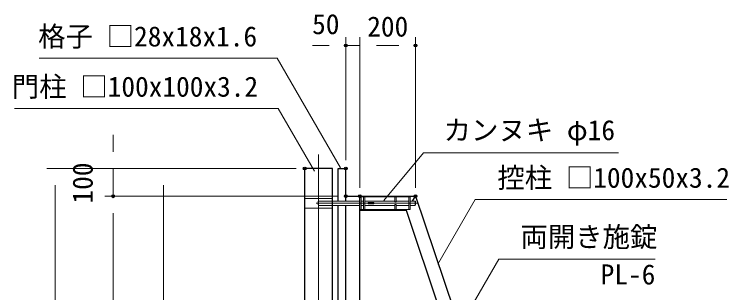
# Model space of a CAD drawing. Units: millimetres, scale not verified. Extents: x -6300 to 6300, y -4455 to 4455.
# Drawn here: x 1813 to 4377, y -244 to 755 of the extents above; entities that cross this region are included whole.
import ezdxf
from ezdxf.enums import TextEntityAlignment as Align

# ---------------------------------------------------------------- set-up
doc = ezdxf.new("R2010")
doc.units = ezdxf.units.MM
doc.header["$LTSCALE"] = 20
doc.header["$PDMODE"] = 32
doc.header["$PDSIZE"] = 10
doc.linetypes.add('DASHED', pattern=[7.5, 6, -1.5])
doc.linetypes.add('USER1', pattern=[50.8, 31.75, -6.35, 6.35, -6.35])
for name, color, linetype, lineweight in [('0-1_D-STR1', 1, 'Continuous', 25), ('0-3_D-BMK', 2, 'USER1', 13), ('0-4_D-STR3', 3, 'Continuous', 13), ('0-6_D-STR-DIM', 7, 'Continuous', 13), ('0-9_D-STR-TXT', 7, 'Continuous', 13)]:
    doc.layers.add(name, color=color, linetype=linetype, lineweight=lineweight)
doc.layers.add('0-8_Defpoints', color=8, linetype='Continuous')
doc.styles.add('ＭＳ ゴシック', font='')
doc.styles.get('ＭＳ ゴシック').set_extended_font_data('MS Gothic')

msp = doc.modelspace()

# ---------------------------------------------------------------- linework, layer by layer
at = {"layer": '0-1_D-STR1'}
for p, q in [((2855.21, -1347.97), (2855.21, 202.03)), ((2955.21, 202.03), (2855.21, 202.03)), ((2955.21, -1347.97), (2955.21, 202.03)), ((2975.21, 85.03), (2975.21, 202.03)), ((2975.21, 202.03), (3003.21, 202.03)), ((3003.21, 85.03), (3003.21, 202.03)), ((3003.21, 102.03), (3053.21, 102.03)), ((3053.21, 102.03), (3253.21, 102.03)), ((3053.21, -897.97), (3053.21, 102.03)), ((3241.88, 85.03), (3253.21, 102.03)), ((3253.21, 102.03), (3557.38, -797.97)), ((2975.21, -947.97), (2975.21, 69.03)), ((3003.21, -947.97), (3003.21, 69.03)), ((3053.21, 52.03), (3219.88, 52.03)), ((3219.88, 52.03), (3221.54, 54.53)), ((3219.88, 52.03), (3503.21, -797.97))]:
    msp.add_line(p, q, dxfattribs=at)
at = {"layer": '0-3_D-BMK'}
for p, q in [((2905.21, -1397.97), (2905.21, 252.03)), ((3259.88, 77.03), (2896.54, 77.03))]:
    msp.add_line(p, q, dxfattribs=at)
at = {"layer": '0-4_D-STR3', "linetype": 'DASHED'}
for p, q in [((2955.21, 94.03), (2855.21, 94.03)), ((2905.21, 69.03), (2905.21, 85.03)), ((2905.21, 85.03), (2955.21, 85.03)), ((2955.21, 60.03), (2855.21, 60.03)), ((2905.21, 69.03), (2903.21, 71.03)), ((2905.21, 69.03), (2955.21, 69.03))]:
    msp.add_line(p, q, dxfattribs=at)
at = {"layer": '0-4_D-STR3'}
for p, q in [((3053.21, 85.03), (2955.21, 85.03)), ((3233.21, 99.53), (3053.21, 99.53)), ((3053.21, 54.53), (3053.21, 99.53)), ((3057.71, 54.53), (3057.71, 99.53)), ((3066.71, 85.03), (3057.71, 85.03)), ((3066.71, 99.53), (3066.71, 54.53)), ((3071.21, 99.53), (3071.21, 54.53)), ((3178.71, 85.03), (3071.21, 85.03)), ((3103.21, 79.28), (3083.21, 79.28)), ((3083.21, 79.28), (3083.21, 74.78)), ((3103.21, 79.28), (3103.21, 74.78)), ((3178.71, 82.03), (3178.71, 99.53)), ((3183.21, 82.03), (3178.71, 82.03)), ((3183.21, 82.03), (3183.21, 99.53)), ((3228.71, 85.03), (3183.21, 85.03)), ((3228.71, 54.53), (3228.71, 99.53)), ((3233.21, 54.53), (3233.21, 99.53)), ((3251.21, 69.03), (3251.21, 85.03)), ((3053.21, 69.03), (2955.21, 69.03)), ((3233.21, 54.53), (3053.21, 54.53)), ((3066.71, 69.03), (3057.71, 69.03)), ((3178.71, 69.03), (3071.21, 69.03)), ((3103.21, 74.78), (3083.21, 74.78)), ((3183.21, 72.03), (3178.71, 72.03)), ((3178.71, 54.53), (3178.71, 72.03)), ((3183.21, 54.53), (3183.21, 72.03)), ((3228.71, 69.03), (3183.21, 69.03)), ((3251.21, 69.03), (3233.21, 69.03)), ((3251.21, 69.03), (3253.21, 71.03))]:
    msp.add_line(p, q, dxfattribs=at)
at = {"layer": '0-4_D-STR3', "linetype": 'DASHED'}
msp.add_lwpolyline([(2903.21, 71.03), (2903.21, 83.03), (2905.21, 85.03)], dxfattribs=at)
at = {"layer": '0-4_D-STR3'}
msp.add_lwpolyline([(3253.21, 71.03), (3253.21, 83.03), (3251.21, 85.03), (3233.21, 85.03)], dxfattribs=at)
at = {"layer": '0-6_D-STR-DIM'}
for p, q in [((3003.21, 232.03), (3003.21, 673.4)), ((3053.21, 132.03), (3053.21, 673.4)), ((3053.21, 132.03), (3053.21, 673.4)), ((3253.21, 132.03), (3253.21, 673.4)), ((2943.21, 643.4), (2883.21, 643.4)), ((3053.21, 643.4), (3003.21, 643.4)), ((3113.21, 643.4), (3193.21, 643.4)), ((3113.21, 643.4), (3173.21, 643.4)), ((2168.1, 262.03), (2168.1, 322.03)), ((2825.21, 202.03), (1930.1, 202.03)), ((2825.21, 202.03), (2138.1, 202.03)), ((2168.1, 202.03), (2168.1, 102.03)), ((2825.21, 202.03), (2318.1, 202.03)), ((1960.1, 142.03), (1960.1, -1287.97)), ((2348.1, 142.03), (2348.1, -837.97)), ((2973.21, 102.03), (2138.1, 102.03)), ((2973.21, 102.03), (2138.1, 102.03)), ((2168.1, 42.03), (2168.1, -17.97)), ((2168.1, 42.03), (2168.1, -937.97))]:
    msp.add_line(p, q, dxfattribs=at)
at = {"layer": '0-8_Defpoints'}
for p in [(3003.21, 643.4), (3253.21, 643.4), (2855.21, 202.03), (3003.21, 202.03), (2168.1, 102.03), (3003.21, 102.03), (3053.21, 102.03), (3253.21, 102.03)]:
    msp.add_point(p, dxfattribs=at)
at = {"layer": '0-9_D-STR-TXT'}
for points in [[(1902.44, 597.48), (2757, 597.48), (2984.31, 203.76)], [(1813.51, 417.42), (2759.82, 417.42), (2889.92, 192.07)], [(3981.83, 258.35), (3281.84, 258.35), (3139.74, 86.57)], [(4369.81, 90.12), (3466.9, 90.12), (3333.3, -141.27)], [(4112.74, -123.03), (3552.09, -123.03), (3442.31, -313.18)]]:
    msp.add_lwpolyline(points, dxfattribs=at)

# ---------------------------------------------------------------- texts
at = {"layer": '0-6_D-STR-DIM', "style": 'ＭＳ ゴシック'}
for s, p in [('50', (2881.88, 662.19)), ('200', (3079.71, 653.53))]:
    msp.add_text(s, height=72.14, dxfattribs=at).set_placement(p, align=Align.BOTTOM_LEFT)
msp.add_text('100', height=72.14, rotation=90, dxfattribs=at).set_placement((2115.98, 76.06), align=Align.BOTTOM_LEFT)
at = {"layer": '0-9_D-STR-TXT', "style": 'ＭＳ ゴシック'}
for s, p in [('格子 □28x18x1.6', (1898.63, 618.07)), ('門柱 □100x100x3.2', (1803.99, 437.82)), ('カンヌキ φ16', (3353.65, 281.8)), ('控柱 □100x50x3.2', (3546.71, 111.09)), ('両開き施錠', (3629.24, -101.11)), ('PL-6', (3917.43, -235.91))]:
    msp.add_text(s, height=72.14, dxfattribs=at).set_placement(p, align=Align.BOTTOM_LEFT)

doc.saveas('drawing.dxf')
